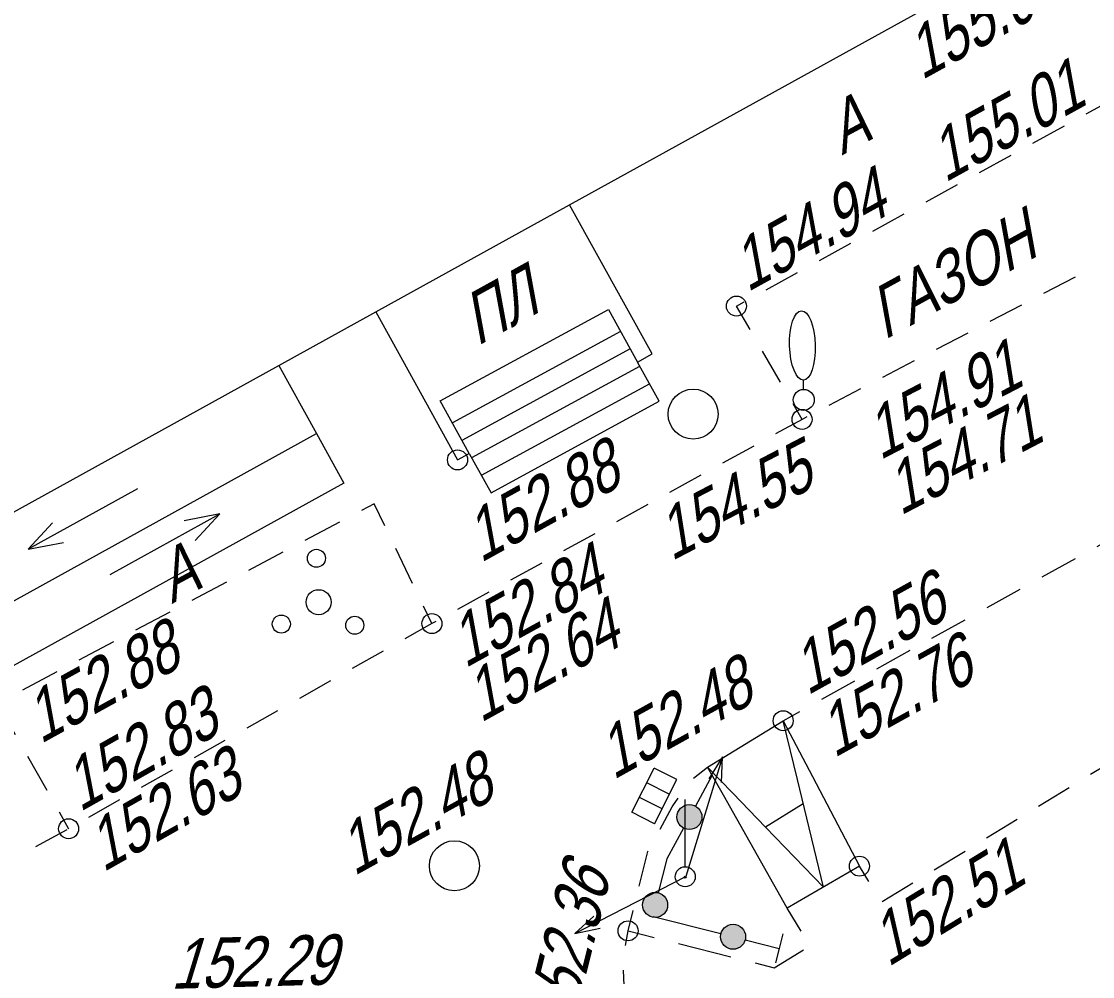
# Model space of a CAD drawing. Header units: metres. Extents: x 382 to 851, y 14083 to 14440.
# Drawn here: x 467.18 to 488.59, y 14338.89 to 14357.99 of the extents above; entities that cross this region are included whole.
import ezdxf
from ezdxf.enums import TextEntityAlignment as Align

# ---------------------------------------------------------------- set-up
doc = ezdxf.new("R2010")
doc.units = ezdxf.units.M
doc.header["$MEASUREMENT"] = 0
for name, color, linetype, lineweight in [('Бортовой камень', 7, 'Continuous', 25), ('Внутреннее заполнение', 7, 'Continuous', 25), ('Горизонтали', 7, 'Continuous', 25), ('Граница площадки', 7, 'Continuous', 25), ('Граница улицы', 7, 'Continuous', 25), ('Здания', 7, 'Continuous', 25), ('Колодцы', 7, 'Continuous', 25), ('Крыльца', 7, 'Continuous', 25), ('Леса и газоны', 7, 'Continuous', 25), ('ЛЭП', 7, 'Continuous', 25), ('Ограды', 7, 'Continuous', 25), ('Отдельно стоящее дерево', 7, 'Continuous', 25), ('Столбы', 7, 'Continuous', 25), ('Фонтаны', 7, 'Continuous', 25)]:
    doc.layers.add(name, color=color, linetype=linetype, lineweight=lineweight)
doc.styles.add('Style-RUSSIAN_1251 I 0.32289', font='RUSSIAN_1251.shx', dxfattribs={"oblique": 18.5})

# ---------------------------------------------------------------- blocks, each defined once
blk = doc.blocks.new('STOLBG_1')
at = {"layer": 'Столбы', "color": 251, "linetype": 'Continuous', "lineweight": 9}
blk.add_line((-0.015, 0.206), (-0.015, 1.539), dxfattribs=at)
for centre, radius in [((-0.015, -0.008), 0.2), ((-0.014, -0.014), 0.02)]:
    blk.add_arc(centre, radius, 0, 360, dxfattribs=at)
blk = doc.blocks.new('KOLOD_12')
at = {"layer": 'Колодцы', "color": 251, "linetype": 'Continuous', "lineweight": 9}
blk.add_arc((-0.00012, -0.0001), 0.5, 0, 359.999994, dxfattribs=at)
blk = doc.blocks.new('PIKET_50')
at = {"layer": 'Горизонтали', "color": 251, "linetype": 'Continuous', "lineweight": 9}
blk.add_arc((0.00021, 0.00014), 0.2, 0, 359.999994, dxfattribs=at)
blk = doc.blocks.new('PIKET_53')
at = {"layer": 'Горизонтали', "color": 251, "linetype": 'Continuous', "lineweight": 9}
blk.add_arc((-0.00034, 0.00015), 0.2, 0, 359.999994, dxfattribs=at)
blk = doc.blocks.new('msdElementTypeLine_3')
at = {"layer": 'ЛЭП', "color": 251, "linetype": 'Continuous', "lineweight": 9}
for p, q in [((7.194, 3.77), (9.416, 4.915)), ((2.356, 1.279), (0.134, 0.134))]:
    blk.add_line(p, q, dxfattribs=at)
at = {"layer": 'ЛЭП', "color": 251, "linetype": 'Continuous', "lineweight": 9, "flags": 128}
for points in [[(7.576, 4.118), (7.194, 3.77), (7.7, 3.881)], [(1.974, 0.931), (2.356, 1.279), (1.85, 1.168)]]:
    blk.add_lwpolyline(points, dxfattribs=at)
blk = doc.blocks.new('msdElementTypeLine_5')
at = {"layer": 'ЛЭП', "color": 251, "linetype": 'Continuous', "lineweight": 9}
blk.add_line((0.863, 2.525), (0.134, 0.134), dxfattribs=at)
at = {"layer": 'ЛЭП', "color": 251, "linetype": 'Continuous', "lineweight": 9, "flags": 128}
blk.add_lwpolyline([(0.845, 2.009), (0.863, 2.525), (0.589, 2.085)], dxfattribs=at)
blk = doc.blocks.new('msdElementTypeLineString_16')
at = {"layer": 'Граница площадки', "color": 251, "linetype": 'Continuous', "lineweight": 9}
for p, q in [((3.463, 0.731), (3.182, 1.191)), ((0, 0.739), (0.523, 0.607)), ((1.008, 0.485), (2.054, 0.22))]:
    blk.add_line(p, q, dxfattribs=at)
at = {"layer": 'Граница площадки', "color": 251, "linetype": 'Continuous', "lineweight": 9, "flags": 128}
blk.add_lwpolyline([(2.539, 0.098), (2.923, 0.001), (3.506, 0.357)], dxfattribs=at)
blk = doc.blocks.new('msdElementTypeLineString_20')
at = {"layer": 'Ограды', "linetype": 'Continuous', "lineweight": 9}
h = blk.add_hatch(color=251, dxfattribs=at)
edge = h.paths.add_edge_path()
edge.add_arc((0.992, 2.877), 0.25, 0, 360)
h = blk.add_hatch(color=251, dxfattribs=at)
edge = h.paths.add_edge_path()
edge.add_arc((0.307, 1.12), 0.25, 0, 360)
h = blk.add_hatch(color=251, dxfattribs=at)
edge = h.paths.add_edge_path()
edge.add_arc((1.865, 0.483), 0.25, 0, 360)
at = {"layer": 'Ограды', "color": 251, "linetype": 'Continuous', "lineweight": 9}
for p, q in [((1.446, 3.712), (1.111, 3.097)), ((0.264, 0.888), (1.622, 0.545)), ((2.107, 0.422), (2.786, 0.251))]:
    blk.add_line(p, q, dxfattribs=at)
at = {"layer": 'Ограды', "color": 251, "linetype": 'Continuous', "lineweight": 9, "flags": 128}
blk.add_lwpolyline([(0.873, 2.657), (0.538, 2.042), (0.368, 1.362)], dxfattribs=at)
at = {"layer": 'Ограды', "color": 251, "linetype": 'Continuous', "lineweight": 9}
for centre in [(0.992, 2.877), (0.992, 2.877), (0.307, 1.12), (0.307, 1.12), (1.865, 0.483), (1.865, 0.483)]:
    blk.add_circle(centre, 0.25, dxfattribs=at)
blk = doc.blocks.new('KOLOD_16')
at = {"layer": 'Колодцы', "color": 251, "linetype": 'Continuous', "lineweight": 9}
blk.add_arc((0, 0), 0.5, 0, 360, dxfattribs=at)
blk = doc.blocks.new('RESHT1_3')
at = {"layer": 'Фонтаны', "color": 251, "linetype": 'Continuous', "lineweight": 9}
for p, q in [((-0.494, -0.254), (-0.493, 0.254)), ((-0.493, 0.254), (0.495, 0.255)), ((-0.162, -0.244), (-0.162, 0.251)), ((0.166, -0.245), (0.167, 0.251)), ((0.496, -0.254), (0.495, 0.255)), ((-0.494, -0.254), (0.496, -0.254))]:
    blk.add_line(p, q, dxfattribs=at)
blk = doc.blocks.new('DEREVO_85')
at = {"layer": 'Отдельно стоящее дерево', "color": 251, "linetype": 'Continuous', "lineweight": 9, "flags": 128}
blk.add_lwpolyline([(-0.007, 0.21), (-0.007, 0.393)], dxfattribs=at)
at = {"layer": 'Отдельно стоящее дерево', "color": 251, "linetype": 'Continuous', "lineweight": 9}
blk.add_arc((-0.001, 0.001), 0.21, 0, 360, dxfattribs=at)
blk.add_ellipse((-0.027, 1.089), major_axis=(-0.019, 0.695), ratio=0.369829, dxfattribs=at)
blk = doc.blocks.new('KUST1_3')
at = {"layer": 'Отдельно стоящее дерево', "color": 251, "linetype": 'Continuous', "lineweight": 9}
for centre, radius in [((-0.044, 0.877), 0.18), ((0, 0), 0.25), ((-0.745, -0.439), 0.18), ((0.723, -0.461), 0.18)]:
    blk.add_arc(centre, radius, 0, 360, dxfattribs=at)
blk = doc.blocks.new('STRELK_2')
at = {"layer": 'Крыльца', "color": 251, "linetype": 'Continuous', "lineweight": 9, "flags": 128}
for points in [[(0, 2.5), (-0.226, 1.816)], [(0, 0), (0, 2.5)], [(0, 2.5), (0.226, 1.815)]]:
    blk.add_lwpolyline(points, dxfattribs=at)
blk = doc.blocks.new('STRELK_3')
at = {"layer": 'Крыльца', "color": 251, "linetype": 'Continuous', "lineweight": 9, "flags": 128}
for points in [[(-0.001, 2.5), (-0.226, 1.815)], [(0, 0), (-0.001, 2.5)], [(-0.001, 2.5), (0.226, 1.815)]]:
    blk.add_lwpolyline(points, dxfattribs=at)
blk = doc.blocks.new('PIKET_69')
at = {"layer": 'Горизонтали', "color": 251, "linetype": 'Continuous', "lineweight": 9}
blk.add_arc((0, 0), 0.2, 0, 360, dxfattribs=at)
blk = doc.blocks.new('PIKET_70')
at = {"layer": 'Горизонтали', "color": 251, "linetype": 'Continuous', "lineweight": 9}
blk.add_arc((-0.0005, -0.00024), 0.2, 0, 359.999994, dxfattribs=at)
blk = doc.blocks.new('PIKET_79')
at = {"layer": 'Горизонтали', "color": 251, "linetype": 'Continuous', "lineweight": 9}
blk.add_arc((0.00001, -0.00017), 0.2, 0, 359.999994, dxfattribs=at)
blk = doc.blocks.new('PIKET_80')
at = {"layer": 'Горизонтали', "color": 251, "linetype": 'Continuous', "lineweight": 9}
blk.add_arc((-0.00043, 0.00043), 0.2, 0, 359.999994, dxfattribs=at)
blk = doc.blocks.new('PIKET_81')
at = {"layer": 'Горизонтали', "color": 251, "linetype": 'Continuous', "lineweight": 9}
blk.add_arc((0, 0), 0.2, 0, 360, dxfattribs=at)
blk = doc.blocks.new('PIKET_82')
at = {"layer": 'Горизонтали', "color": 251, "linetype": 'Continuous', "lineweight": 9}
blk.add_arc((0, 0), 0.2, 0, 360, dxfattribs=at)
blk = doc.blocks.new('msdElementTypeLineString_29')
at = {"layer": 'Граница улицы', "color": 251, "linetype": 'Continuous', "lineweight": 9}
for p, q in [((8.047, 6.658), (8.338, 6.002)), ((6.995, 6.115), (7.624, 6.461)), ((5.928, 5.528), (6.557, 5.874)), ((8.541, 5.545), (8.833, 4.889)), ((4.861, 4.941), (5.49, 5.287)), ((3.794, 4.354), (4.423, 4.7)), ((9.036, 4.432), (9.181, 4.104)), ((2.727, 3.767), (3.356, 4.113)), ((1.66, 3.18), (2.289, 3.526)), ((0.593, 2.593), (1.222, 2.939)), ((0.882, 0.744), (0.522, 1.366)), ((1.312, 0.001), (1.132, 0.311))]:
    blk.add_line(p, q, dxfattribs=at)
at = {"layer": 'Граница улицы', "color": 251, "linetype": 'Continuous', "lineweight": 9, "flags": 128}
blk.add_lwpolyline([(0.272, 1.798), (0.001, 2.267), (0.155, 2.352)], dxfattribs=at)
blk = doc.blocks.new('msdElementTypeLineString_30')
at = {"layer": 'Граница улицы', "color": 251, "linetype": 'Continuous', "lineweight": 9}
for p, q in [((6.834, 6.13), (6.146, 5.765)), ((8.297, 4.904), (7.96, 5.605)), ((5.705, 5.531), (5.017, 5.167)), ((4.575, 4.933), (3.887, 4.568)), ((3.445, 4.334), (2.758, 3.97)), ((8.683, 4.103), (8.514, 4.454)), ((2.316, 3.736), (1.628, 3.372)), ((1.186, 3.137), (0.499, 2.773)), ((0.599, 1.452), (0.983, 0.775)), ((1.229, 0.34), (1.421, 0.001))]:
    blk.add_line(p, q, dxfattribs=at)
at = {"layer": 'Граница улицы', "color": 251, "linetype": 'Continuous', "lineweight": 9, "flags": 128}
for points in [[(7.743, 6.056), (7.53, 6.498), (7.276, 6.364)], [(0.057, 2.539), (0.001, 2.509), (0.353, 1.887)]]:
    blk.add_lwpolyline(points, dxfattribs=at)
blk = doc.blocks.new('msdElementTypeLineString_31')
at = {"layer": 'Бортовой камень', "color": 251, "linetype": 'Continuous', "lineweight": 9}
for p, q in [((16.192, 8.992), (16.856, 9.361)), ((15.09, 8.381), (15.755, 8.75)), ((13.989, 7.769), (14.653, 8.138)), ((12.887, 7.157), (13.552, 7.526)), ((11.786, 6.545), (12.45, 6.914)), ((10.684, 5.934), (11.348, 6.303)), ((9.582, 5.322), (10.247, 5.691)), ((8.481, 4.71), (9.145, 5.079)), ((7.379, 4.098), (8.044, 4.467)), ((6.278, 3.487), (6.942, 3.856)), ((5.176, 2.875), (5.841, 3.244)), ((4.075, 2.263), (4.739, 2.632)), ((2.973, 1.651), (3.638, 2.02)), ((1.871, 1.039), (2.536, 1.408)), ((0.77, 0.428), (1.434, 0.797)), ((0.001, 0), (0.333, 0.185))]:
    blk.add_line(p, q, dxfattribs=at)
at = {"layer": 'Бортовой камень', "color": 251, "linetype": 'Continuous', "lineweight": 9, "flags": 128}
blk.add_lwpolyline([(17.295, 9.602), (17.455, 9.666), (17.401, 9.866)], dxfattribs=at)
blk = doc.blocks.new('msdElementTypeLineString_36')
at = {"layer": 'Бортовой камень', "color": 251, "linetype": 'Continuous', "lineweight": 9}
for p, q in [((1.411, 17.305), (1.692, 17.531)), ((0.222, 11.54), (0.074, 12.246)), ((0.81, 10.47), (0.463, 11.102)), ((1.398, 9.399), (1.051, 10.032)), ((1.986, 8.329), (1.639, 8.961)), ((2.558, 7.25), (2.222, 7.888)), ((3.126, 6.169), (2.79, 6.807)), ((3.694, 5.087), (3.358, 5.726)), ((4.261, 4.006), (3.926, 4.645)), ((4.829, 2.925), (4.494, 3.564)), ((5.397, 1.844), (5.062, 2.482)), ((5.965, 0.762), (5.63, 1.401)), ((6.365, 0.001), (6.198, 0.32))]:
    blk.add_line(p, q, dxfattribs=at)
at = {"layer": 'Бортовой камень', "color": 251, "linetype": 'Continuous', "lineweight": 9, "flags": 128}
for points in [[(0.745, 16.288), (0.988, 16.735), (1.002, 16.754), (1.11, 16.908)], [(0.329, 15.149), (0.502, 15.841), (0.506, 15.848)], [(0.052, 13.96), (0.105, 14.254), (0.208, 14.664)], [(0.046, 12.745), (0.03, 13.163), (0.013, 13.465)]]:
    blk.add_lwpolyline(points, dxfattribs=at)
blk = doc.blocks.new('msdElementTypeLineString_37')
at = {"layer": 'Бортовой камень', "color": 251, "linetype": 'Continuous', "lineweight": 9}
for p, q in [((45.247, 17.061), (44.618, 16.733)), ((44.174, 16.502), (43.545, 16.174)), ((43.101, 15.942), (42.472, 15.614)), ((42.028, 15.383), (41.399, 15.055)), ((40.955, 14.824), (40.326, 14.495)), ((38.822, 13.682), (38.2, 13.338)), ((37.763, 13.097), (37.141, 12.754)), ((36.703, 12.512), (36.082, 12.169)), ((35.644, 11.927), (35.023, 11.584)), ((34.585, 11.342), (33.963, 10.999)), ((33.526, 10.757), (32.904, 10.414)), ((31.412, 9.578), (30.794, 9.229)), ((30.359, 8.983), (29.741, 8.634)), ((29.305, 8.388), (28.687, 8.039)), ((28.252, 7.793), (27.634, 7.444)), ((27.198, 7.198), (26.58, 6.849)), ((26.145, 6.603), (25.526, 6.254)), ((25.091, 6.008), (24.468, 5.668))]:
    blk.add_line(p, q, dxfattribs=at)
at = {"layer": 'Бортовой камень', "color": 251, "linetype": 'Continuous', "lineweight": 9, "flags": 128}
for points in [[(39.883, 14.264), (39.788, 14.215), (39.26, 13.923)], [(32.466, 10.173), (32.389, 10.13), (31.848, 9.824)]]:
    blk.add_lwpolyline(points, dxfattribs=at)
blk = doc.blocks.new('msdElementTypeLineString_52')
at = {"layer": 'Граница площадки', "color": 251, "linetype": 'Continuous', "lineweight": 9}
for p, q in [((15.655, 9.292), (15.04, 8.916)), ((16.069, 8.546), (15.897, 8.862)), ((14.613, 8.656), (13.998, 8.28)), ((13.571, 8.019), (12.956, 7.644)), ((12.529, 7.383), (11.914, 7.008)), ((11.488, 6.747), (10.872, 6.371)), ((10.446, 6.111), (9.831, 5.735)), ((9.404, 5.474), (8.789, 5.099)), ((8.362, 4.838), (7.747, 4.462)), ((7.32, 4.202), (6.705, 3.826)), ((6.278, 3.565), (5.663, 3.19)), ((5.236, 2.929), (4.621, 2.554)), ((4.195, 2.293), (3.579, 1.917)), ((3.153, 1.657), (2.538, 1.281)), ((2.111, 1.02), (1.496, 0.645)), ((0.189, 0.416), (0.001, 0.723)), ((1.069, 0.384), (0.454, 0.008))]:
    blk.add_line(p, q, dxfattribs=at)

msp = doc.modelspace()

# ---------------------------------------------------------------- linework, layer by layer
at = {"layer": 'Внутреннее заполнение', "color": 251, "linetype": 'Continuous', "lineweight": 9, "flags": 128}
for points in [[(475.802, 14349.974), (479.162, 14351.802)], [(475.993, 14349.622), (479.353, 14351.451)], [(476.185, 14349.271), (479.544, 14351.1)], [(476.376, 14348.92), (479.736, 14350.748)], [(480.893, 14343.082), (481.399, 14342.557), (482.051, 14341.88), (483.21, 14340.678), (482.692, 14342.829), (482.408, 14344.008)], [(482.809, 14342.343), (482.051, 14341.88)], [(482.401, 14339.746), (482.327, 14339.455), (482.254, 14339.164)]]:
    msp.add_lwpolyline(points, dxfattribs=at)
at = {"layer": 'Здания', "color": 251, "linetype": 'Continuous', "lineweight": 9, "flags": 128}
msp.add_lwpolyline([(444.817, 14346.528), (444.939, 14346.307), (445.787, 14344.772), (449.312, 14338.395), (459.594, 14344.078), (463.471, 14346.222), (472.325, 14351.115), (474.261, 14352.185), (478.138, 14354.328), (488.498, 14360.054), (483.935, 14368.309)], dxfattribs=at)
at = {"layer": 'Крыльца', "color": 251, "linetype": 'Continuous', "lineweight": 9, "flags": 128}
for points in [[(476.133, 14349.353), (475.553, 14350.403), (478.913, 14352.232), (479.493, 14351.182), (479.789, 14351.343), (478.138, 14354.328)], [(474.261, 14352.185), (475.897, 14349.224), (476.133, 14349.353), (476.567, 14348.568), (479.927, 14350.397), (479.493, 14351.182)], [(472.325, 14351.115), (473.077, 14349.754), (473.627, 14348.76), (466.957, 14345.073), (466.407, 14346.068)], [(464.223, 14344.861), (466.407, 14346.068), (473.077, 14349.754)], [(481.212, 14342.518), (480.893, 14343.082), (482.408, 14344.008), (482.992, 14342.892), (483.932, 14341.098), (482.488, 14340.257), (481.212, 14342.518)]]:
    msp.add_lwpolyline(points, dxfattribs=at)

# ---------------------------------------------------------------- block references
at = {"layer": 'Бортовой камень', "color": 251, "linetype": 'Continuous', "lineweight": 9}
for name, p in [('msdElementTypeLineString_37', (442.996, 14335.82)), ('msdElementTypeLineString_31', (482.407, 14344.008)), ('msdElementTypeLineString_36', (479.201, 14325.551))]:
    msp.add_blockref(name, p, dxfattribs=at)
at = {"layer": 'Горизонтали', "color": 251, "linetype": 'Continuous', "lineweight": 9}
for name, p in [('PIKET_69', (481.473, 14352.301)), ('PIKET_79', (482.784, 14350.035)), ('PIKET_70', (475.898, 14349.225)), ('PIKET_81', (475.385, 14345.95)), ('PIKET_80', (482.408, 14344.008)), ('PIKET_82', (468.123, 14341.848)), ('PIKET_53', (483.932, 14341.098)), ('PIKET_50', (479.306, 14339.805))]:
    msp.add_blockref(name, p, dxfattribs=at)
at = {"layer": 'Граница площадки', "color": 251, "linetype": 'Continuous', "lineweight": 9}
for name, p in [('msdElementTypeLineString_52', (483.931, 14340.375)), ('msdElementTypeLineString_16', (479.306, 14339.066))]:
    msp.add_blockref(name, p, dxfattribs=at)
at = {"layer": 'Граница улицы', "color": 251, "linetype": 'Continuous', "lineweight": 9}
for name, p in [('msdElementTypeLineString_29', (481.472, 14350.034)), ('msdElementTypeLineString_30', (466.702, 14341.847))]:
    msp.add_blockref(name, p, dxfattribs=at)
at = {"layer": 'Колодцы', "color": 251, "linetype": 'Continuous', "lineweight": 9}
for name, p in [('KOLOD_16', (480.606, 14350.14)), ('KOLOD_12', (475.834, 14341.107))]:
    msp.add_blockref(name, p, dxfattribs=at)
at = {"layer": 'Крыльца', "color": 251, "linetype": 'Continuous', "lineweight": 9}
for name, p, rotation in [('STRELK_2', (469.499, 14348.647), 118.9296705227462), ('STRELK_3', (468.956, 14346.933), 298.9296705227462)]:
    msp.add_blockref(name, p, dxfattribs=dict(at, rotation=rotation))
at = {"layer": 'ЛЭП', "color": 251, "linetype": 'Continuous', "lineweight": 9}
for name, p in [('msdElementTypeLine_5', (480.33, 14340.761)), ('msdElementTypeLine_3', (471.048, 14335.98))]:
    msp.add_blockref(name, p, dxfattribs=at)
at = {"layer": 'Ограды', "color": 251, "linetype": 'Continuous', "lineweight": 9}
msp.add_blockref('msdElementTypeLineString_20', (479.541, 14339.204), dxfattribs=at)
at = {"layer": 'Отдельно стоящее дерево', "color": 251, "linetype": 'Continuous', "lineweight": 9}
for name, p in [('DEREVO_85', (482.819, 14350.424)), ('KUST1_3', (473.12, 14346.379))]:
    msp.add_blockref(name, p, dxfattribs=at)
at = {"layer": 'Столбы', "color": 251, "linetype": 'Continuous', "lineweight": 9}
msp.add_blockref('STOLBG_1', (480.464, 14340.895), dxfattribs=at)
at = {"layer": 'Фонтаны', "color": 251, "linetype": 'Continuous', "lineweight": 9, "rotation": 63.22148682728657}
msp.add_blockref('RESHT1_3', (479.832, 14342.504), dxfattribs=at)

# ---------------------------------------------------------------- texts
at = {"layer": 'Горизонтали', "color": 251, "linetype": 'Continuous', "lineweight": 9, "style": 'Style-RUSSIAN_1251 I 0.32289', "oblique": 18.5, "width": 0.799996}
for s, rotation, p in [('155.06', 28.9297, (485.176, 14356.814)), ('155.01', 28.9297, (485.641, 14354.763)), ('154.94', 28.9297, (481.692, 14352.572)), ('154.71', 27.5379, (484.749, 14348.103)), ('152.88', 28.9297, (476.359, 14347.158)), ('152.56', 29.0461, (482.891, 14344.506)), ('152.64', 28.9025, (476.357, 14343.959)), ('152.88', 28.9297, (467.56, 14343.535)), ('152.63', 29.4594, (468.811, 14340.969)), ('152.51', 31.4132, (484.505, 14339.073)), ('152.36', 75.957, (478.169, 14337.731)), ('152.29', 1.5571, (470.165, 14338.645))]:
    msp.add_text(s, height=1, rotation=rotation, dxfattribs=at).set_placement(p)
for s, rotation, p in [('154.91', 27.5379, (483.879, 14350.098)), ('152.84', 28.9025, (475.563, 14345.926)), ('152.76', 29.0461, (482.939, 14344.13)), ('152.83', 29.4594, (467.853, 14343.045))]:
    msp.add_text(s, height=1, rotation=rotation, dxfattribs=at).set_placement(p, align=Align.TOP_LEFT)
at = {"layer": 'Граница улицы', "color": 251, "linetype": 'Continuous', "lineweight": 9, "style": 'Style-RUSSIAN_1251 I 0.32289', "oblique": 18.5, "width": 0.799996}
for p in [(483.581, 14355.312), (470.183, 14346.339)]:
    msp.add_text('А', height=1, rotation=28.2864, dxfattribs=at).set_placement(p)
at = {"layer": 'Колодцы', "color": 251, "linetype": 'Continuous', "lineweight": 9, "style": 'Style-RUSSIAN_1251 I 0.32289', "oblique": 18.5, "width": 0.799996}
for s, rotation, p in [('154.55', 27.5379, (480.174, 14347.194)), ('152.48', 28.9753, (473.827, 14340.894))]:
    msp.add_text(s, height=1, rotation=rotation, dxfattribs=at).set_placement(p)
at = {"layer": 'Крыльца', "color": 251, "linetype": 'Continuous', "lineweight": 9, "style": 'Style-RUSSIAN_1251 I 0.32289', "oblique": 18.5, "width": 0.799996}
msp.add_text('ПЛ', height=1, rotation=28.9297, dxfattribs=at).set_placement((476.296, 14351.495))
at = {"layer": 'Леса и газоны', "color": 251, "linetype": 'Continuous', "lineweight": 9, "style": 'Style-RUSSIAN_1251 I 0.32289', "oblique": 18.5, "width": 0.799996}
msp.add_text('ГАЗОН', height=1, rotation=28.8162, dxfattribs=at).set_placement((484.433, 14351.616))
at = {"layer": 'Фонтаны', "color": 251, "linetype": 'Continuous', "lineweight": 9, "style": 'Style-RUSSIAN_1251 I 0.32289', "oblique": 18.5, "width": 0.799996}
msp.add_text('152.48', height=1, rotation=28.9753, dxfattribs=at).set_placement((479.012, 14342.818))

doc.saveas('drawing.dxf')
